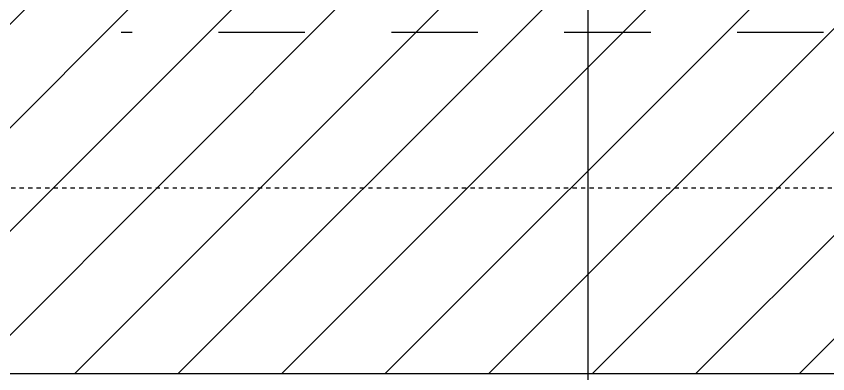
# Model space of a CAD drawing. Header units: centimetres. Extents: x 2191 to 12545, y -680 to 18662.
# Drawn here: x 9705.61 to 9745.36, y 4282.3 to 4299.82 of the extents above; entities that cross this region are included whole.
import ezdxf

# ---------------------------------------------------------------- set-up
doc = ezdxf.new("R2010")
doc.units = ezdxf.units.CM
doc.linetypes.add('prlm_vmc', pattern=[0.282222, 0.141111, -0.141111])
doc.linetypes.add('Style de ligne -1', pattern=[0.41664, 0.20828, -0.20836])
for name, color, linetype in [('B GÈnÈral_Hatch', 252, 'Continuous'), ('B Général', 252, 'Continuous'), ('C ANNOTATIONS-axes horizontaux', 252, 'Style de ligne -1'), ('prlm-CHAUFF', 4, 'Continuous')]:
    doc.layers.add(name, color=color, linetype=linetype)
doc.layers.add('prlm-GAZ', color=2, linetype='Continuous', lineweight=25)

# ---------------------------------------------------------------- blocks, each defined once
blk = doc.blocks.new('xi.thema+')
at = {"layer": 'prlm-CHAUFF', "color": 7, "linetype": 'prlm_vmc', "ltscale": 30}
blk.add_lwpolyline([(-27.9, 0), (-27.9, 34.4)], dxfattribs=at)

msp = doc.modelspace()

# ---------------------------------------------------------------- hatches: boundary and pattern name
at = {"layer": 'B GÈnÈral_Hatch', "linetype": 'Continuous'}
h = msp.add_hatch(dxfattribs=at)
h.set_pattern_fill('50_BETON', color=256, style=0, pattern_type=2)
h.set_pattern_definition([(45, (0, 0), (2.4253472, -2.6458333), [])])
h.paths.add_polyline_path([(9810.484, 4282.316), (9794.484, 4300.315), (9535.1, 4300.299), (9535.101, 4282.299)])

# ---------------------------------------------------------------- linework, layer by layer
at = {"layer": 'B Général', "linetype": 'Continuous', "lineweight": 18}
msp.add_line((9535.101, 4282.299), (9810.484, 4282.316), dxfattribs=at)
at = {"layer": 'B Général', "linetype": 'Continuous'}
msp.add_line((9535.101, 4282.299), (9810.484, 4282.316), dxfattribs=at)
at = {"layer": 'C ANNOTATIONS-axes horizontaux'}
msp.add_line((12370.813, 4291.389), (2960.813, 4291.389), dxfattribs=at)
msp.add_line((12370.813, 4291.389), (2960.813, 4291.389), dxfattribs=at)
at = {"layer": 'prlm-GAZ'}
msp.add_lwpolyline([(9383.72, 4084.45), (9343.99, 4244.777), (9733.625, 4244.777), (9733.625, 4305.247)], dxfattribs=at)

# ---------------------------------------------------------------- block references
at = {"layer": 'prlm-CHAUFF', "rotation": 89.99980722726364}
msp.add_blockref('xi.thema+', (9745.153, 4326.927), dxfattribs=at)

doc.saveas('drawing.dxf')
